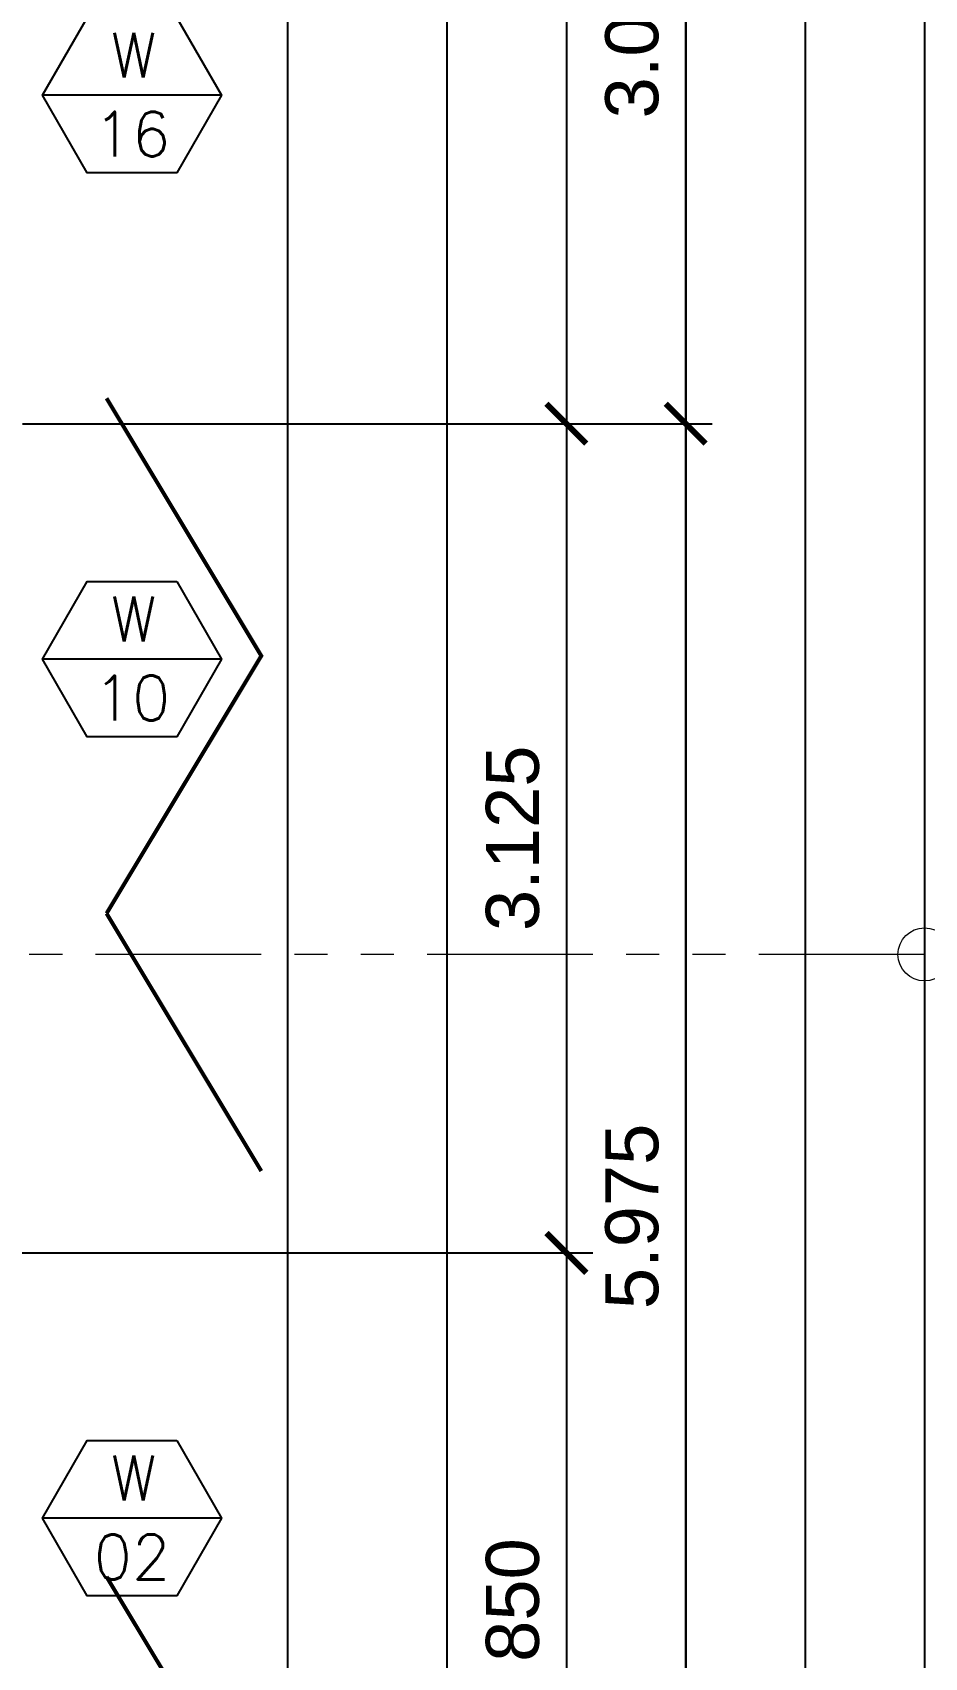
# Model space of a CAD drawing. Header units: metres. Extents: x -12400 to 1, y 0 to 106422.
# Drawn here: x -12060.62 to -12057.25, y 106399.42 to 106405.54 of the extents above; entities that cross this region are included whole.
import ezdxf
from ezdxf.enums import TextEntityAlignment as Align

# ---------------------------------------------------------------- set-up
doc = ezdxf.new("R2010")
doc.units = ezdxf.units.M
doc.header["$PDMODE"] = 35
doc.linetypes.add('PHANTOM2', pattern=[1.25, 0.625, -0.125, 0.125, -0.125, 0.125, -0.125])
for name, color, linetype in [('1AR', 1, 'Continuous'), ('FIXTURE', 35, 'Continuous'), ('SCH-WIND', 181, 'Continuous')]:
    doc.layers.add(name, color=color, linetype=linetype)
doc.layers.add('A-DIM-100', color=8, linetype='Continuous', lineweight=0)
doc.layers.add('DIM 001', color=251, linetype='Continuous', lineweight=13)
doc.layers.add('GUIDELINES', color=206, linetype='Continuous', plot=False)
doc.styles.add('DIMTXT-100', font='arial.ttf')
doc.styles.add('swis721', font='swiss.ttf')
doc.styles.add('T-0.15', font='romans.shx', dxfattribs={"height": 0.15})
doc.dimstyles.new('D-100', dxfattribs={"dimtxt": 0.2, "dimasz": 0.15, "dimexe": 0.1, "dimexo": 0.1, "dimgap": 0.1, "dimtad": 1, "dimdec": 3, "dimzin": 4, "dimdsep": 46, "dimtxsty": 'DIMTXT-100', "dimblk": 'ARCHTICK', "dimcen": 0.2, "dimdle": 0.1, "dimclrd": 8, "dimclre": 8, "dimclrt": 2, "dimadec": 0, "dimazin": 1, "dimtfac": 1, "dimtdec": 3, "dimtofl": 0, "dimtmove": 2, "dimatfit": 3, "dimfxl": 1, "dimarcsym": 0})
doc.dimstyles.new('DIM 200', dxfattribs={"dimtxt": 200, "dimasz": 1, "dimexe": 0, "dimexo": 40, "dimgap": 50, "dimtad": 1, "dimtoh": 1, "dimdec": 0, "dimlfac": 2, "dimtxsty": 'swis721', "dimblk": 'CIR', "dimcen": 0, "dimclrd": 155, "dimclre": 155, "dimclrt": 4, "dimadec": 0, "dimazin": 0, "dimtfac": 1, "dimtdec": 0, "dimtix": 1, "dimtmove": 1, "dimatfit": 3, "dimldrblk": 'CIR', "dimfxl": 0, "dimarcsym": 0})

# ---------------------------------------------------------------- blocks, each defined once
blk = doc.blocks.new('CIR')
at = {"color": 4}
blk.add_circle((0, 0), 50, dxfattribs=at)
blk = doc.blocks.new('_ArchTick')
at = {"color": 0, "linetype": 'ByBlock', "const_width": 0.15}
blk.add_lwpolyline([(-0.5, -0.5), (0.5, 0.5)], dxfattribs=at)
blk = doc.blocks.new('*D1867')
at = {"layer": 'DEFPOINTS', "color": 0, "transparency": 16777216}
for p in [(-12060.75441529414, 106407.0702236537), (-12060.75441529411, 106388.5702236537), (-12057.70441529416, 106388.5702236537)]:
    blk.add_point(p, dxfattribs=at)
at = {"layer": 'DIM 001', "color": 8, "lineweight": -2, "transparency": 16777216}
for p, q in [((-12057.70441529416, 106407.1702236537), (-12057.70441529416, 106388.4702236537)), ((-12060.65441529414, 106407.0702236537), (-12057.60441529416, 106407.0702236537)), ((-12060.65441529411, 106388.5702236537), (-12057.60441529416, 106388.5702236537))]:
    blk.add_line(p, q, dxfattribs=at)
at = {"layer": 'DIM 001', "color": 8, "lineweight": -2, "transparency": 16777216, "xscale": 0.15, "yscale": 0.15, "zscale": 0.15}
for p, rotation in [((-12057.70441529416, 106407.0702236537), 90), ((-12057.70441529416, 106388.5702236537), 270)]:
    blk.add_blockref('_ArchTick', p, dxfattribs=dict(at, rotation=rotation))
at = {"layer": 'DIM 001', "color": 2, "transparency": 16777216, "insert": (-12057.90652989167, 106397.8202236537), "char_height": 0.2, "attachment_point": 5, "rotation": 90, "style": 'DIMTXT-100'}
blk.add_mtext('18.500', dxfattribs=at)
blk = doc.blocks.new('*D1871')
at = {"layer": 'DEFPOINTS', "color": 0, "transparency": 16777216}
for p in [(-12060.75441529414, 106404.0702236537), (-12058.15441529417, 106404.0702236537), (-12060.75441529414, 106398.0952236537)]:
    blk.add_point(p, dxfattribs=at)
at = {"layer": 'DIM 001', "color": 8, "lineweight": -2, "transparency": 16777216}
for p, q in [((-12058.15441529417, 106397.9952236537), (-12058.15441529417, 106404.1702236537)), ((-12060.65441529414, 106404.0702236537), (-12058.05441529417, 106404.0702236537)), ((-12060.65441529414, 106398.0952236537), (-12058.05441529417, 106398.0952236537))]:
    blk.add_line(p, q, dxfattribs=at)
at = {"layer": 'DIM 001', "color": 8, "lineweight": -2, "transparency": 16777216, "xscale": 0.15, "yscale": 0.15, "zscale": 0.15}
for p, rotation in [((-12058.15441529417, 106404.0702236537), 90), ((-12058.15441529417, 106398.0952236537), 270)]:
    blk.add_blockref('_ArchTick', p, dxfattribs=dict(at, rotation=rotation))
at = {"layer": 'DIM 001', "color": 2, "transparency": 16777216, "insert": (-12058.35652989168, 106401.0827236537), "char_height": 0.2, "attachment_point": 5, "rotation": 90, "style": 'DIMTXT-100'}
blk.add_mtext('5.975', dxfattribs=at)
blk = doc.blocks.new('*D1872')
at = {"layer": 'DEFPOINTS', "color": 0, "transparency": 16777216}
for p in [(-12060.75441529414, 106407.0702236537), (-12058.15441529418, 106407.0702236537), (-12060.75441529414, 106404.0702236537)]:
    blk.add_point(p, dxfattribs=at)
at = {"layer": 'DIM 001', "color": 8, "lineweight": -2, "transparency": 16777216}
for p, q in [((-12058.15441529418, 106403.9702236537), (-12058.15441529418, 106407.1702236537)), ((-12060.65441529414, 106407.0702236537), (-12058.05441529418, 106407.0702236537)), ((-12060.65441529414, 106404.0702236537), (-12058.05441529418, 106404.0702236537))]:
    blk.add_line(p, q, dxfattribs=at)
at = {"layer": 'DIM 001', "color": 8, "lineweight": -2, "transparency": 16777216, "xscale": 0.15, "yscale": 0.15, "zscale": 0.15}
for p, rotation in [((-12058.15441529418, 106407.0702236537), 90), ((-12058.15441529418, 106404.0702236537), 270)]:
    blk.add_blockref('_ArchTick', p, dxfattribs=dict(at, rotation=rotation))
at = {"layer": 'DIM 001', "color": 2, "transparency": 16777216, "insert": (-12058.35659810451, 106405.5702236537), "char_height": 0.2, "attachment_point": 5, "rotation": 90, "style": 'DIMTXT-100'}
blk.add_mtext('3.000', dxfattribs=at)
blk = doc.blocks.new('*D1873')
at = {"layer": 'DEFPOINTS', "color": 0, "transparency": 16777216}
for p in [(-12060.75441529414, 106404.0702236537), (-12065.25441529414, 106400.9452236537), (-12058.60441529416, 106400.9452236537)]:
    blk.add_point(p, dxfattribs=at)
at = {"layer": 'DIM 001', "color": 8, "lineweight": -2, "transparency": 16777216}
for p, q in [((-12058.60441529416, 106404.1702236537), (-12058.60441529416, 106400.8452236537)), ((-12060.65441529414, 106404.0702236537), (-12058.50441529416, 106404.0702236537)), ((-12065.15441529414, 106400.9452236537), (-12058.50441529416, 106400.9452236537))]:
    blk.add_line(p, q, dxfattribs=at)
at = {"layer": 'DIM 001', "color": 8, "lineweight": -2, "transparency": 16777216, "xscale": 0.15, "yscale": 0.15, "zscale": 0.15}
for p, rotation in [((-12058.60441529416, 106404.0702236537), 90), ((-12058.60441529416, 106400.9452236537), 270)]:
    blk.add_blockref('_ArchTick', p, dxfattribs=dict(at, rotation=rotation))
at = {"layer": 'DIM 001', "color": 2, "transparency": 16777216, "insert": (-12058.80659810449, 106402.5077236537), "char_height": 0.2, "attachment_point": 5, "rotation": 90, "style": 'DIMTXT-100'}
blk.add_mtext('3.125', dxfattribs=at)
blk = doc.blocks.new('*D1874')
at = {"layer": 'DEFPOINTS', "color": 0, "transparency": 16777216}
for p in [(-12065.25441529414, 106400.9452236537), (-12060.75441529414, 106398.0952236537), (-12058.60441529416, 106398.0952236537)]:
    blk.add_point(p, dxfattribs=at)
at = {"layer": 'DIM 001', "color": 8, "lineweight": -2, "transparency": 16777216}
for p, q in [((-12058.60441529416, 106401.0452236538), (-12058.60441529416, 106397.9952236537)), ((-12065.15441529414, 106400.9452236537), (-12058.50441529416, 106400.9452236537)), ((-12060.65441529414, 106398.0952236537), (-12058.50441529416, 106398.0952236537))]:
    blk.add_line(p, q, dxfattribs=at)
at = {"layer": 'DIM 001', "color": 8, "lineweight": -2, "transparency": 16777216, "xscale": 0.15, "yscale": 0.15, "zscale": 0.15}
for p, rotation in [((-12058.60441529416, 106400.9452236537), 90), ((-12058.60441529416, 106398.0952236537), 270)]:
    blk.add_blockref('_ArchTick', p, dxfattribs=dict(at, rotation=rotation))
at = {"layer": 'DIM 001', "color": 2, "transparency": 16777216, "insert": (-12058.80652989168, 106399.5202236537), "char_height": 0.2, "attachment_point": 5, "rotation": 90, "style": 'DIMTXT-100'}
blk.add_mtext('2.850', dxfattribs=at)
blk = doc.blocks.new('FP_5F')
at = {"layer": '1AR', "color": 1}
blk.add_lwpolyline([(18, 1.000000000160071), (18, 2.91038304567337e-11), (28.19999999999891, 0), (28.19999999999891, 20.69999999998254), (18, 20.69999999998254), (18, 19.69999999998254)], dxfattribs=at)
at = {"layer": 'FIXTURE'}
blk.add_lwpolyline([(27.51668330138637, 16.69580201318604, 0.015, 0.015, 0), (28.09999999999854, 15.72499999999127, 0.015, 0.015, 0), (27.51668330138637, 14.75419798678195, 0.015, 0.015, 0)], format="xyseb", dxfattribs=at)
at = {"layer": 'FIXTURE', "const_width": 0.015}
for points in [[(27.51668330138637, 14.75419798678195), (28.09999999999854, 13.78339597358718)], [(27.51668330130451, 12.25419798678195), (28.09999999991669, 11.28339597358718)]]:
    blk.add_lwpolyline(points, dxfattribs=at)
blk = doc.blocks.new('W-TAG')
at = {"layer": 'SCH-WIND'}
blk.add_line((-0.2999999999883585, 1.4210854715202e-14), (0.2999999999883585, -1.4210854715202e-14), dxfattribs=at)
blk.add_lwpolyline([(-0.1500000000232831, 0.2598076211288429), (-0.3000000000465661, 1.4210854715202e-14), (-0.1500000000232831, -0.2598076211288429), (0.1499999999650754, -0.2598076211288429), (0.2999999999883585, -1.4210854715202e-14), (0.1499999999650754, 0.2598076211288429)], close=True, dxfattribs=at)
at = {"layer": 'SCH-WIND', "color": 2, "style": 'T-0.15'}
for tag, p in [('W-TAG', (-0.005861362880693832, 0.1346037882111908)), ('W-NO', (-1.4210854715202e-14, -0.1299038105644215))]:
    blk.add_attdef(tag, text='', height=0.15, dxfattribs=at).set_placement(p, align=Align.MIDDLE_CENTER)
blk = doc.blocks.new('GRID1')
at = {"color": 6, "linetype": 'PHANTOM2'}
blk.add_leader([(-12130.75441529413, 106402.8702236537), (-12163.75441529414, 106402.8702236537)], dimstyle='DIM 200', override={"dimasz": 0.002, "dimgap": 60, "dimtad": 0}, dxfattribs=at)

msp = doc.modelspace()

# ---------------------------------------------------------------- linework, layer by layer
at = {"layer": 'GUIDELINES'}
for points in [[(-12090.25441529414, 106411.7702236537), (-12057.25441529413, 106411.7702236537), (-12057.25441529413, 106383.9702236537), (-12090.25441529414, 106383.9702236537)], [(-12089.80441529414, 106411.3202236537), (-12057.70441529413, 106411.3202236537), (-12057.70441529413, 106384.4202236537), (-12089.80441529414, 106384.4202236537)], [(-12089.35441529414, 106410.8702236537), (-12058.15441529413, 106410.8702236537), (-12058.15441529413, 106384.8702236537), (-12089.35441529414, 106384.8702236537)], [(-12088.90441529414, 106410.4202236537), (-12058.60441529413, 106410.4202236537), (-12058.60441529413, 106385.3202236537), (-12088.90441529414, 106385.3202236537)], [(-12088.90441529414, 106410.4202236537), (-12058.60441529413, 106410.4202236537), (-12058.60441529413, 106385.3202236537), (-12088.90441529414, 106385.3202236537)], [(-12088.45441529414, 106409.9702236537), (-12059.05441529413, 106409.9702236537), (-12059.05441529413, 106385.7702236537), (-12088.45441529414, 106385.7702236537)]]:
    msp.add_lwpolyline(points, close=True, dxfattribs=at)

# ---------------------------------------------------------------- block references
at = {"color": 1}
msp.add_blockref('FP_5F', (-12087.85441529414, 106387.4702236537), dxfattribs=at)
at = {"layer": 'A-DIM-100'}
msp.add_blockref('GRID1', (73.50000000000182, -0.8000000000029104), dxfattribs=at)
msp.add_blockref('GRID1', (73.50000000000182, -0.8000000000029104), dxfattribs=at)
at = {"layer": 'SCH-WIND', "color": 2}
ref = msp.add_blockref('W-TAG', (-12060.24191529408, 106405.3077236537), dxfattribs=dict(at, xscale=-1.125000000042443, yscale=1.125000000042443, zscale=1.125000000042443))
ref.add_attrib('W-NO', '16', dxfattribs={"color": 2, "height": 0.1687500000063664, "style": 'T-0.15'}).set_placement((-12060.24191529408, 106405.1615818668), align=Align.MIDDLE_CENTER)
ref.add_attrib('W-TAG', 'W', dxfattribs={"color": 2, "height": 0.1687500000063664, "style": 'T-0.15'}).set_placement((-12060.23532126084, 106405.4591529154), align=Align.MIDDLE_CENTER)
ref = msp.add_blockref('W-TAG', (-12060.24191529412, 106403.1827236537), dxfattribs=dict(at, xscale=-1.125000000042443, yscale=1.125000000042443, zscale=1.125000000042443))
ref.add_attrib('W-NO', '10', dxfattribs={"color": 2, "height": 0.1687500000063664, "style": 'T-0.15'}).set_placement((-12060.24191529412, 106403.0365818668), align=Align.MIDDLE_CENTER)
ref.add_attrib('W-TAG', 'W', dxfattribs={"color": 2, "height": 0.1687500000063664, "style": 'T-0.15'}).set_placement((-12060.23532126087, 106403.3341529155), align=Align.MIDDLE_CENTER)
ref = msp.add_blockref('W-TAG', (-12060.24191529436, 106399.945223653), dxfattribs=dict(at, xscale=-1.125000000042443, yscale=1.125000000042443, zscale=1.125000000042443))
ref.add_attrib('W-NO', '02', dxfattribs={"color": 2, "height": 0.1687500000063664, "style": 'T-0.15'}).set_placement((-12060.24191529436, 106399.7990818661), align=Align.MIDDLE_CENTER)
ref.add_attrib('W-TAG', 'W', dxfattribs={"color": 2, "height": 0.1687500000063664, "style": 'T-0.15'}).set_placement((-12060.23532126111, 106400.0966529147), align=Align.MIDDLE_CENTER)

# ---------------------------------------------------------------- dimensions: what is measured, and where the dimension line sits
at = {"layer": 'DIM 001'}
for base, p1, p2, picture, middle in [((-12057.70441529416, 106388.5702236537), (-12060.75441529414, 106407.0702236537), (-12060.75441529411, 106388.5702236537), '*D1867', (-12057.90652989167, 106397.8202236537)), ((-12058.15441529418, 106407.0702236537), (-12060.75441529414, 106404.0702236537), (-12060.75441529414, 106407.0702236537), '*D1872', (-12058.35659810451, 106405.5702236537)), ((-12058.60441529416, 106400.9452236537), (-12060.75441529414, 106404.0702236537), (-12065.25441529414, 106400.9452236537), '*D1873', (-12058.80659810449, 106402.5077236537)), ((-12058.15441529417, 106404.0702236537), (-12060.75441529414, 106398.0952236537), (-12060.75441529414, 106404.0702236537), '*D1871', (-12058.35652989168, 106401.0827236537)), ((-12058.60441529416, 106398.0952236537), (-12065.25441529414, 106400.9452236537), (-12060.75441529414, 106398.0952236537), '*D1874', (-12058.80652989168, 106399.5202236537))]:
    dim = msp.add_linear_dim(base=base, p1=p1, p2=p2, angle=90, dimstyle='D-100', dxfattribs=at)
    dim.commit()
    dim.dimension.update_dxf_attribs({"geometry": picture, "text_midpoint": middle})

doc.saveas('drawing.dxf')
